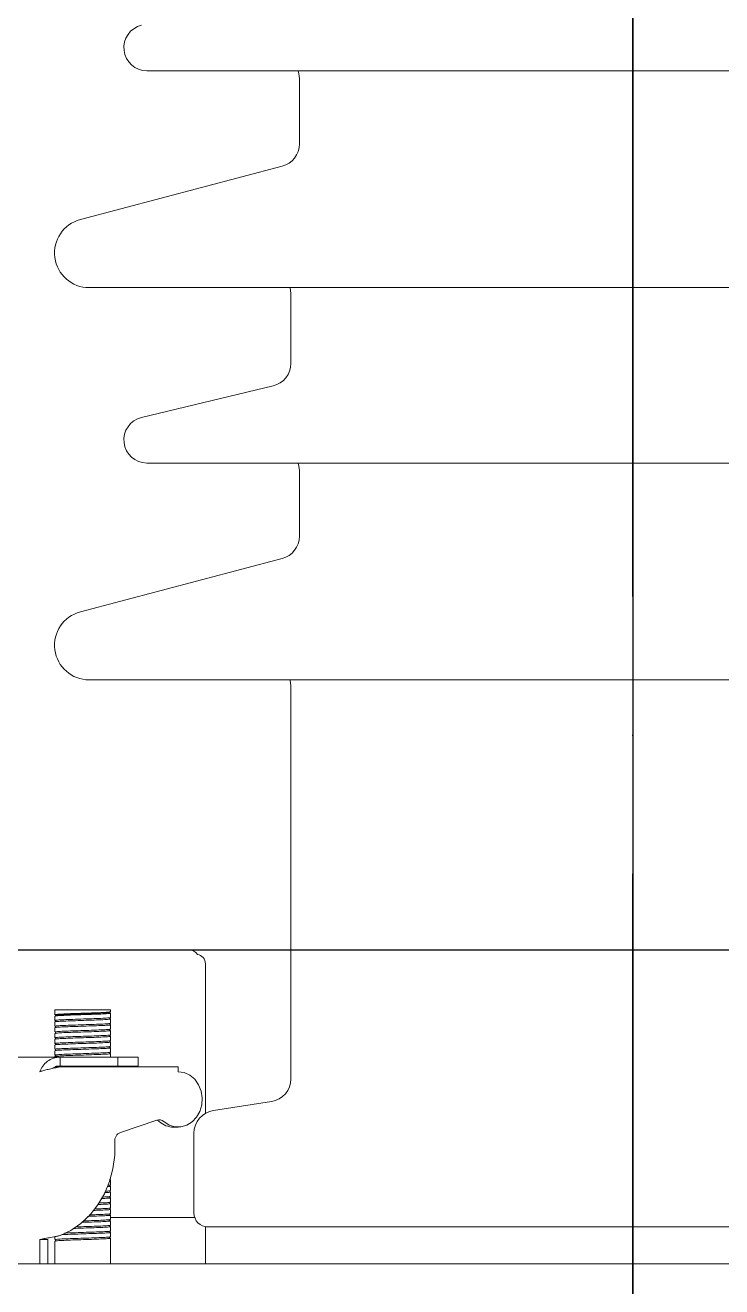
# Model space of a CAD drawing. Header units: millimetres. Extents: x 30710 to 48779, y -19256 to -8564.
# Drawn here: x 36338.7 to 36489.5, y -10659.2 to -10385.8 of the extents above; entities that cross this region are included whole.
import ezdxf

# ---------------------------------------------------------------- set-up
doc = ezdxf.new("R2010")
doc.units = ezdxf.units.MM
doc.header["$LTSCALE"] = 10
doc.linetypes.add('ACAD_ISO04W100', pattern=[30, 24, -3, 0, -3])
doc.layers.get('0').update_dxf_attribs({"color": 1, "linetype": 'ACAD_ISO04W100', "lineweight": 25})
doc.layers.get('Defpoints').update_dxf_attribs({"lineweight": 25})
doc.layers.add('粗实线', color=4, linetype='Continuous', lineweight=18)

msp = doc.modelspace()

# ---------------------------------------------------------------- linework, layer by layer
msp.add_line((36470.22, -12310.159), (36470.22, -9854.703))
at = {"layer": 'Defpoints'}
for p, q in [((36470.22, -8564.163), (36470.22, -19256.163)), ((30710.22, -10586.157), (45830.22, -10586.157))]:
    msp.add_line(p, q, dxfattribs=at)
at = {"layer": '粗实线'}
for p, q in [((36365.052, -10395.658), (36575.387, -10395.658)), ((36398.052, -10397.316), (36398.052, -10411.52)), ((36394.33, -10416.354), (36350.635, -10427.908)), ((36352.552, -10442.658), (36587.887, -10442.658)), ((36396.21, -10444.09), (36396.21, -10459.09)), ((36392.378, -10463.952), (36363.884, -10470.797)), ((36365.052, -10480.658), (36575.387, -10480.658)), ((36398.052, -10482.316), (36398.052, -10496.52)), ((36394.33, -10501.354), (36350.635, -10512.908)), ((36352.552, -10527.658), (36587.887, -10527.658)), ((36396.21, -10529.09), (36396.22, -10614.099)), ((36316.22, -10586.159), (36374.22, -10586.159)), ((36377.72, -10621.58), (36377.72, -10589.159)), ((36345.141, -10599.159), (36345.141, -10600.2)), ((36345.141, -10599.159), (36357.141, -10599.159)), ((36345.141, -10600.509), (36345.141, -10601.45)), ((36357.141, -10599.575), (36357.141, -10599.159)), ((36357.141, -10600.825), (36357.141, -10599.884)), ((36345.141, -10601.759), (36345.141, -10602.7)), ((36345.141, -10603.009), (36345.141, -10603.95)), ((36357.141, -10602.075), (36357.141, -10601.134)), ((36357.141, -10603.325), (36357.141, -10602.384)), ((36357.141, -10604.575), (36357.141, -10603.634)), ((36345.141, -10604.259), (36345.141, -10605.2)), ((36345.141, -10605.509), (36345.141, -10606.45)), ((36357.141, -10605.825), (36357.141, -10604.884)), ((36357.141, -10607.075), (36357.141, -10606.134)), ((36345.141, -10606.759), (36345.141, -10607.7)), ((36345.141, -10608.009), (36345.141, -10608.95)), ((36357.141, -10608.325), (36357.141, -10607.384)), ((36357.141, -10609.371), (36357.141, -10608.634)), ((36331.047, -10609.371), (36346.247, -10609.371)), ((36345.141, -10609.259), (36345.141, -10609.371)), ((36345.425, -10611.471), (36346.247, -10611.471)), ((36346.247, -10609.371), (36346.247, -10611.371)), ((36346.247, -10609.371), (36358.741, -10609.371)), ((36346.247, -10611.371), (36358.741, -10611.371)), ((36346.247, -10611.471), (36371.817, -10611.471)), ((36357.141, -10611.471), (36357.141, -10611.371)), ((36358.741, -10609.371), (36358.741, -10611.371)), ((36363.141, -10609.371), (36358.741, -10609.371)), ((36363.141, -10611.371), (36358.741, -10611.371)), ((36363.141, -10611.371), (36363.141, -10609.371)), ((36371.817, -10611.471), (36371.817, -10612.571)), ((36391.98, -10619.042), (36379.459, -10620.968)), ((36367.192, -10623.063), (36359.335, -10625.696)), ((36370.817, -10624.571), (36371.817, -10624.571)), ((36375.22, -10625.91), (36375.22, -10643.159)), ((36357.141, -10635.825), (36357.141, -10635.736)), ((36357.141, -10637.075), (36357.141, -10636.134)), ((36357.141, -10638.325), (36357.141, -10637.384)), ((36357.141, -10639.575), (36357.141, -10638.634)), ((36357.141, -10640.825), (36357.141, -10639.884)), ((36357.141, -10642.075), (36357.141, -10641.134)), ((36357.141, -10643.325), (36357.141, -10642.384)), ((36357.141, -10644.575), (36357.141, -10643.634)), ((36357.141, -10644.159), (36375.391, -10644.159)), ((36357.141, -10645.825), (36357.141, -10644.884)), ((36357.141, -10647.075), (36357.141, -10646.134)), ((36357.141, -10648.325), (36357.141, -10647.384)), ((36377.72, -10646.159), (36377.72, -10654.159)), ((36562.72, -10646.159), (36377.72, -10646.159)), ((36341.876, -10648.88), (36343.608, -10648.88)), ((36341.876, -10654.159), (36341.876, -10648.88)), ((36343.608, -10654.159), (36343.608, -10648.88)), ((36345.141, -10648.295), (36345.141, -10648.95)), ((36345.141, -10649.259), (36345.141, -10654.159)), ((36357.141, -10654.159), (36357.141, -10648.634)), ((35465.22, -10654.159), (37475.22, -10654.159))]:
    msp.add_line(p, q, dxfattribs=at)
for points in [[(36397.769, -10395.658), (36397.956, -10396.34), (36398.052, -10397.316)], [(36396.001, -10442.658), (36396.114, -10443.115), (36396.21, -10444.09)], [(36397.769, -10480.658), (36397.956, -10481.34), (36398.052, -10482.316)], [(36396.001, -10527.658), (36396.114, -10528.114), (36396.21, -10529.09)], [(36371.817, -10612.571), (36373.113, -10612.761), (36374.327, -10613.318), (36375.383, -10614.207), (36376.213, -10615.373), (36376.765, -10616.741), (36377.004, -10618.224), (36376.915, -10619.73), (36376.503, -10621.162), (36375.795, -10622.43), (36374.836, -10623.454), (36373.685, -10624.17), (36372.416, -10624.531), (36371.11, -10624.515), (36369.848, -10624.123), (36368.71, -10623.381)], [(36358.09, -10627.749), (36358.073, -10630.676), (36357.687, -10633.567), (36356.939, -10636.363), (36355.846, -10639.003), (36354.431, -10641.431), (36352.725, -10643.594), (36350.763, -10645.447), (36348.588, -10646.949), (36346.247, -10648.068)]]:
    msp.add_lwpolyline(points, dxfattribs=at)
for centre, radius, start, end in [((36365.052, -10390.658), 5, 103.50795, 270), ((36393.052, -10411.52), 5, 284.81144, 0), ((36352.552, -10435.158), 7.5, 104.81144, 270), ((36391.21, -10459.09), 5, 283.50795, 0), ((36365.052, -10475.658), 5, 103.50795, 270), ((36393.052, -10496.52), 5, 284.81144, 0), ((36352.552, -10520.158), 7.5, 104.81144, 270), ((36374.22, -10588.159), 2, 29.52174, 90), ((36375.72, -10589.159), 2, 0, 83.09816), ((36391.22, -10614.1), 5, 278.74616, 0.00618), ((36380.22, -10625.91), 5, 98.74616, 180), ((36366.629, -10624.622), 1.646, 48.95222, 70.65885), ((36367.676, -10624.537), 1.552, 48.19788, 108.17513), ((36370.85, -10619.836), 4.735, 228.46701, 269.60091), ((36360.08, -10627.552), 2, 111.86227, 185.67051), ((36378.22, -10643.159), 3, 180, 270)]:
    msp.add_arc(centre, radius, start, end, dxfattribs=at)
for points, knots in [([(36345.151, -10600.212), (36345.183, -10600.231), (36345.247, -10600.268), (36345.31, -10600.305), (36345.342, -10600.323)], [0, 0, 0, 0, 0.1104787, 0.22095284, 0.22095284, 0.22095284, 0.22095284]), ([(36357.015, -10599.587), (36357.012, -10599.601), (36357.002, -10599.64), (36355.996, -10599.705), (36354.227, -10599.784), (36351.942, -10599.862), (36349.551, -10599.94), (36347.383, -10600.018), (36345.85, -10600.096), (36345.102, -10600.157), (36345.215, -10600.191), (36345.243, -10600.2)], [0, 0, 0, 0, 0.7784438, 2.2966701, 3.8148964, 5.3331227, 6.851349, 8.3695753, 9.8878016, 11.4060279, 11.9106519, 11.9106519, 11.9106519, 11.9106519]), ([(36357.039, -10599.884), (36357.04, -10599.901), (36357.041, -10599.945), (36356.003, -10600.014), (36354.225, -10600.092), (36351.942, -10600.17), (36349.551, -10600.248), (36347.383, -10600.327), (36345.85, -10600.405), (36345.102, -10600.465), (36345.215, -10600.5), (36345.243, -10600.509)], [0, 0, 0, 0, 0.9965202, 2.48916, 3.9817997, 5.4744395, 6.9670793, 8.4597191, 9.9523589, 11.4449986, 11.9411182, 11.9411182, 11.9411182, 11.9411182]), ([(36357.015, -10600.837), (36357.012, -10600.851), (36357.002, -10600.89), (36355.996, -10600.955), (36354.227, -10601.034), (36351.942, -10601.112), (36349.551, -10601.19), (36347.383, -10601.268), (36345.85, -10601.346), (36345.102, -10601.407), (36345.215, -10601.441), (36345.243, -10601.45)], [0, 0, 0, 0, 0.7784438, 2.2966701, 3.8148964, 5.3331227, 6.851349, 8.3695753, 9.8878016, 11.4060279, 11.9106519, 11.9106519, 11.9106519, 11.9106519]), ([(36356.851, -10599.685), (36356.852, -10599.703), (36356.853, -10599.746), (36355.848, -10599.816), (36354.127, -10599.894), (36351.917, -10599.972), (36349.602, -10600.05), (36347.502, -10600.128), (36346.018, -10600.206), (36345.294, -10600.267), (36345.404, -10600.302), (36345.431, -10600.31)], [0, 0, 0, 0, 0.9631684, 2.40882, 3.8544716, 5.3001231, 6.7457747, 8.1914262, 9.6370778, 11.0827294, 11.5632759, 11.5632759, 11.5632759, 11.5632759]), ([(36357.131, -10599.873), (36357.099, -10599.854), (36357.035, -10599.817), (36356.971, -10599.78), (36356.939, -10599.762)], [0, 0, 0, 0, 0.1104904, 0.22097607, 0.22097607, 0.22097607, 0.22097607]), ([(36356.94, -10599.698), (36356.972, -10599.68), (36357.035, -10599.643), (36357.099, -10599.606), (36357.131, -10599.587)], [0, 0, 0, 0, 0.11047415, 0.22095284, 0.22095284, 0.22095284, 0.22095284]), ([(36356.94, -10600.948), (36356.972, -10600.93), (36357.035, -10600.893), (36357.099, -10600.856), (36357.131, -10600.837)], [0, 0, 0, 0, 0.11047415, 0.22095284, 0.22095284, 0.22095284, 0.22095284]), ([(36345.151, -10601.462), (36345.183, -10601.481), (36345.247, -10601.518), (36345.31, -10601.555), (36345.342, -10601.573)], [0, 0, 0, 0, 0.1104787, 0.22095284, 0.22095284, 0.22095284, 0.22095284]), ([(36345.151, -10602.712), (36345.183, -10602.731), (36345.247, -10602.768), (36345.31, -10602.805), (36345.342, -10602.823)], [0, 0, 0, 0, 0.1104787, 0.22095284, 0.22095284, 0.22095284, 0.22095284]), ([(36357.039, -10601.134), (36357.04, -10601.151), (36357.041, -10601.195), (36356.003, -10601.264), (36354.225, -10601.342), (36351.942, -10601.42), (36349.551, -10601.498), (36347.383, -10601.577), (36345.85, -10601.655), (36345.102, -10601.715), (36345.215, -10601.75), (36345.243, -10601.759)], [0, 0, 0, 0, 0.9965202, 2.48916, 3.9817997, 5.4744395, 6.9670793, 8.4597191, 9.9523589, 11.4449986, 11.9411182, 11.9411182, 11.9411182, 11.9411182]), ([(36357.015, -10602.087), (36357.012, -10602.101), (36357.002, -10602.14), (36355.996, -10602.205), (36354.227, -10602.284), (36351.942, -10602.362), (36349.551, -10602.44), (36347.383, -10602.518), (36345.85, -10602.596), (36345.102, -10602.657), (36345.215, -10602.691), (36345.243, -10602.7)], [0, 0, 0, 0, 0.7784438, 2.2966701, 3.8148964, 5.3331227, 6.851349, 8.3695753, 9.8878016, 11.4060279, 11.9106519, 11.9106519, 11.9106519, 11.9106519]), ([(36357.039, -10602.384), (36357.04, -10602.401), (36357.041, -10602.445), (36356.003, -10602.514), (36354.225, -10602.592), (36351.942, -10602.67), (36349.551, -10602.748), (36347.383, -10602.827), (36345.85, -10602.905), (36345.102, -10602.965), (36345.215, -10603), (36345.243, -10603.009)], [0, 0, 0, 0, 0.9965202, 2.48916, 3.9817997, 5.4744395, 6.9670793, 8.4597191, 9.9523589, 11.4449986, 11.9411182, 11.9411182, 11.9411182, 11.9411182]), ([(36357.015, -10603.337), (36357.012, -10603.351), (36357.002, -10603.39), (36355.996, -10603.455), (36354.227, -10603.534), (36351.942, -10603.612), (36349.551, -10603.69), (36347.383, -10603.768), (36345.85, -10603.846), (36345.102, -10603.907), (36345.215, -10603.941), (36345.243, -10603.95)], [0, 0, 0, 0, 0.7784438, 2.2966701, 3.8148964, 5.3331227, 6.851349, 8.3695753, 9.8878016, 11.4060279, 11.9106519, 11.9106519, 11.9106519, 11.9106519]), ([(36357.039, -10603.634), (36357.04, -10603.651), (36357.041, -10603.695), (36356.003, -10603.764), (36354.225, -10603.842), (36351.942, -10603.92), (36349.551, -10603.998), (36347.383, -10604.077), (36345.85, -10604.155), (36345.102, -10604.215), (36345.215, -10604.25), (36345.243, -10604.259)], [0, 0, 0, 0, 0.9965202, 2.48916, 3.9817997, 5.4744395, 6.9670793, 8.4597191, 9.9523589, 11.4449986, 11.9411182, 11.9411182, 11.9411182, 11.9411182]), ([(36357.131, -10601.123), (36357.099, -10601.104), (36357.035, -10601.067), (36356.971, -10601.03), (36356.939, -10601.012)], [0, 0, 0, 0, 0.1104904, 0.22097607, 0.22097607, 0.22097607, 0.22097607]), ([(36357.131, -10602.373), (36357.099, -10602.354), (36357.035, -10602.317), (36356.971, -10602.28), (36356.939, -10602.262)], [0, 0, 0, 0, 0.1104904, 0.22097607, 0.22097607, 0.22097607, 0.22097607]), ([(36357.131, -10603.623), (36357.099, -10603.604), (36357.035, -10603.567), (36356.971, -10603.53), (36356.939, -10603.512)], [0, 0, 0, 0, 0.1104904, 0.22097607, 0.22097607, 0.22097607, 0.22097607]), ([(36356.94, -10602.198), (36356.972, -10602.18), (36357.035, -10602.143), (36357.099, -10602.106), (36357.131, -10602.087)], [0, 0, 0, 0, 0.11047415, 0.22095284, 0.22095284, 0.22095284, 0.22095284]), ([(36356.94, -10603.448), (36356.972, -10603.43), (36357.035, -10603.393), (36357.099, -10603.356), (36357.131, -10603.337)], [0, 0, 0, 0, 0.11047415, 0.22095284, 0.22095284, 0.22095284, 0.22095284]), ([(36345.151, -10603.962), (36345.183, -10603.981), (36345.247, -10604.018), (36345.31, -10604.055), (36345.342, -10604.073)], [0, 0, 0, 0, 0.1104787, 0.22095284, 0.22095284, 0.22095284, 0.22095284]), ([(36345.151, -10605.212), (36345.183, -10605.231), (36345.247, -10605.268), (36345.31, -10605.305), (36345.342, -10605.323)], [0, 0, 0, 0, 0.1104787, 0.22095284, 0.22095284, 0.22095284, 0.22095284]), ([(36357.015, -10604.587), (36357.012, -10604.601), (36357.002, -10604.64), (36355.996, -10604.705), (36354.227, -10604.784), (36351.942, -10604.862), (36349.551, -10604.94), (36347.383, -10605.018), (36345.85, -10605.096), (36345.102, -10605.157), (36345.215, -10605.191), (36345.243, -10605.2)], [0, 0, 0, 0, 0.7784438, 2.2966701, 3.8148964, 5.3331227, 6.851349, 8.3695753, 9.8878016, 11.4060279, 11.9106519, 11.9106519, 11.9106519, 11.9106519]), ([(36357.039, -10604.884), (36357.04, -10604.901), (36357.041, -10604.945), (36356.003, -10605.014), (36354.225, -10605.092), (36351.942, -10605.17), (36349.551, -10605.248), (36347.383, -10605.327), (36345.85, -10605.405), (36345.102, -10605.465), (36345.215, -10605.5), (36345.243, -10605.509)], [0, 0, 0, 0, 0.9965202, 2.48916, 3.9817997, 5.4744395, 6.9670793, 8.4597191, 9.9523589, 11.4449986, 11.9411182, 11.9411182, 11.9411182, 11.9411182]), ([(36357.015, -10605.837), (36357.012, -10605.851), (36357.002, -10605.89), (36355.996, -10605.955), (36354.227, -10606.034), (36351.942, -10606.112), (36349.551, -10606.19), (36347.383, -10606.268), (36345.85, -10606.346), (36345.102, -10606.407), (36345.215, -10606.441), (36345.243, -10606.45)], [0, 0, 0, 0, 0.7784438, 2.2966701, 3.8148964, 5.3331227, 6.851349, 8.3695753, 9.8878016, 11.4060279, 11.9106519, 11.9106519, 11.9106519, 11.9106519]), ([(36357.039, -10606.134), (36357.04, -10606.151), (36357.041, -10606.195), (36356.003, -10606.264), (36354.225, -10606.342), (36351.942, -10606.42), (36349.551, -10606.498), (36347.383, -10606.577), (36345.85, -10606.655), (36345.102, -10606.715), (36345.215, -10606.75), (36345.243, -10606.759)], [0, 0, 0, 0, 0.9965202, 2.48916, 3.9817997, 5.4744395, 6.9670793, 8.4597191, 9.9523589, 11.4449986, 11.9411182, 11.9411182, 11.9411182, 11.9411182]), ([(36357.131, -10604.873), (36357.099, -10604.854), (36357.035, -10604.817), (36356.971, -10604.78), (36356.939, -10604.762)], [0, 0, 0, 0, 0.1104904, 0.22097607, 0.22097607, 0.22097607, 0.22097607]), ([(36357.131, -10606.123), (36357.099, -10606.104), (36357.035, -10606.067), (36356.971, -10606.03), (36356.939, -10606.012)], [0, 0, 0, 0, 0.1104904, 0.22097607, 0.22097607, 0.22097607, 0.22097607]), ([(36356.94, -10604.698), (36356.972, -10604.68), (36357.035, -10604.643), (36357.099, -10604.606), (36357.131, -10604.587)], [0, 0, 0, 0, 0.11047415, 0.22095284, 0.22095284, 0.22095284, 0.22095284]), ([(36356.94, -10605.948), (36356.972, -10605.93), (36357.035, -10605.893), (36357.099, -10605.856), (36357.131, -10605.837)], [0, 0, 0, 0, 0.11047415, 0.22095284, 0.22095284, 0.22095284, 0.22095284]), ([(36345.151, -10606.462), (36345.183, -10606.481), (36345.247, -10606.518), (36345.31, -10606.555), (36345.342, -10606.573)], [0, 0, 0, 0, 0.1104787, 0.22095284, 0.22095284, 0.22095284, 0.22095284]), ([(36345.151, -10607.712), (36345.183, -10607.731), (36345.247, -10607.768), (36345.31, -10607.805), (36345.342, -10607.823)], [0, 0, 0, 0, 0.1104787, 0.22095284, 0.22095284, 0.22095284, 0.22095284]), ([(36345.151, -10608.962), (36345.183, -10608.981), (36345.247, -10609.018), (36345.31, -10609.055), (36345.342, -10609.073)], [0, 0, 0, 0, 0.1104787, 0.22095284, 0.22095284, 0.22095284, 0.22095284]), ([(36357.015, -10607.087), (36357.012, -10607.101), (36357.002, -10607.14), (36355.996, -10607.205), (36354.227, -10607.284), (36351.942, -10607.362), (36349.551, -10607.44), (36347.383, -10607.518), (36345.85, -10607.596), (36345.102, -10607.657), (36345.215, -10607.691), (36345.243, -10607.7)], [0, 0, 0, 0, 0.7784438, 2.2966701, 3.8148964, 5.3331227, 6.851349, 8.3695753, 9.8878016, 11.4060279, 11.9106519, 11.9106519, 11.9106519, 11.9106519]), ([(36357.039, -10607.384), (36357.04, -10607.401), (36357.041, -10607.445), (36356.003, -10607.514), (36354.225, -10607.592), (36351.942, -10607.67), (36349.551, -10607.748), (36347.383, -10607.827), (36345.85, -10607.905), (36345.102, -10607.965), (36345.215, -10608), (36345.243, -10608.009)], [0, 0, 0, 0, 0.9965202, 2.48916, 3.9817997, 5.4744395, 6.9670793, 8.4597191, 9.9523589, 11.4449986, 11.9411182, 11.9411182, 11.9411182, 11.9411182]), ([(36357.015, -10608.337), (36357.012, -10608.351), (36357.002, -10608.39), (36355.996, -10608.455), (36354.227, -10608.534), (36351.942, -10608.612), (36349.551, -10608.69), (36347.383, -10608.768), (36345.85, -10608.846), (36345.102, -10608.907), (36345.215, -10608.941), (36345.243, -10608.95)], [0, 0, 0, 0, 0.7784438, 2.2966701, 3.8148964, 5.3331227, 6.851349, 8.3695753, 9.8878016, 11.4060279, 11.9106519, 11.9106519, 11.9106519, 11.9106519]), ([(36357.039, -10608.634), (36357.04, -10608.651), (36357.041, -10608.695), (36356.003, -10608.764), (36354.225, -10608.842), (36351.942, -10608.92), (36349.551, -10608.998), (36347.383, -10609.077), (36345.85, -10609.155), (36345.102, -10609.215), (36345.215, -10609.25), (36345.243, -10609.259)], [0, 0, 0, 0, 0.9965202, 2.48916, 3.9817997, 5.4744395, 6.9670793, 8.4597191, 9.9523589, 11.4449986, 11.9411182, 11.9411182, 11.9411182, 11.9411182]), ([(36357.131, -10607.373), (36357.099, -10607.354), (36357.035, -10607.317), (36356.971, -10607.28), (36356.939, -10607.262)], [0, 0, 0, 0, 0.1104904, 0.22097607, 0.22097607, 0.22097607, 0.22097607]), ([(36357.131, -10608.623), (36357.099, -10608.604), (36357.035, -10608.567), (36356.971, -10608.53), (36356.939, -10608.512)], [0, 0, 0, 0, 0.1104904, 0.22097607, 0.22097607, 0.22097607, 0.22097607]), ([(36356.94, -10607.198), (36356.972, -10607.18), (36357.035, -10607.143), (36357.099, -10607.106), (36357.131, -10607.087)], [0, 0, 0, 0, 0.11047415, 0.22095284, 0.22095284, 0.22095284, 0.22095284]), ([(36356.94, -10608.448), (36356.972, -10608.43), (36357.035, -10608.393), (36357.099, -10608.356), (36357.131, -10608.337)], [0, 0, 0, 0, 0.11047415, 0.22095284, 0.22095284, 0.22095284, 0.22095284]), ([(36341.876, -10612.571), (36342.069, -10612.498), (36342.475, -10612.344), (36343.413, -10612.11), (36344.501, -10611.868), (36345.492, -10611.655), (36346.034, -10611.523), (36346.247, -10611.471)], [0, 0, 0, 0, 0.8983966, 1.8898116, 2.8812547, 3.8726972, 4.5113221, 4.5113221, 4.5113221, 4.5113221]), ([(36344.674, -10611.822), (36344.736, -10611.786), (36344.856, -10611.717), (36344.964, -10611.648), (36345.016, -10611.615)], [0, 0, 0, 0, 0.21006318, 0.39984575, 0.39984575, 0.39984575, 0.39984575]), ([(36346.247, -10611.371), (36345.981, -10611.391), (36345.448, -10611.432), (36344.915, -10611.595), (36344.702, -10611.729), (36344.696, -10611.732)], [0, 0, 0, 0, 0.7932841, 1.5865682, 1.606549, 1.606549, 1.606549, 1.606549]), ([(36346.502, -10611.318), (36346.308, -10611.327), (36345.576, -10611.363), (36345.109, -10611.407), (36345.216, -10611.441), (36345.243, -10611.45)], [0, 0, 0, 0, 0.2925483, 1.1036292, 1.373214, 1.373214, 1.373214, 1.373214]), ([(36353.325, -10611.371), (36352.865, -10611.387), (36351.931, -10611.421), (36350.922, -10611.454), (36350.411, -10611.471)], [0, 0, 0, 0, 1.4401825, 2.9165275, 2.9165275, 2.9165275, 2.9165275]), ([(36357.131, -10636.123), (36357.099, -10636.104), (36357.035, -10636.067), (36356.971, -10636.03), (36356.939, -10636.012)], [0, 0, 0, 0, 0.1104904, 0.22097607, 0.22097607, 0.22097607, 0.22097607]), ([(36356.94, -10635.948), (36356.972, -10635.93), (36357.035, -10635.893), (36357.099, -10635.856), (36357.131, -10635.837)], [0, 0, 0, 0, 0.11047415, 0.22095284, 0.22095284, 0.22095284, 0.22095284]), ([(36357.039, -10638.634), (36357.032, -10638.651), (36357.016, -10638.695), (36356.477, -10638.739), (36355.876, -10638.765), (36355.863, -10638.766)], [0, 0, 0, 0, 0.4726634, 1.1806432, 1.1959844, 1.1959844, 1.1959844, 1.1959844]), ([(36357.015, -10638.337), (36357.017, -10638.351), (36357.023, -10638.386), (36356.425, -10638.422), (36356.052, -10638.444)], [0, 0, 0, 0, 0.36849673, 0.98267185, 0.98267185, 0.98267185, 0.98267185]), ([(36357.039, -10637.384), (36357.063, -10637.401), (36357.104, -10637.43), (36356.65, -10637.46), (36356.466, -10637.471)], [0, 0, 0, 0, 0.36984542, 0.62172805, 0.62172805, 0.62172805, 0.62172805]), ([(36357.015, -10637.087), (36357.033, -10637.101), (36357.064, -10637.123), (36356.708, -10637.146), (36356.56, -10637.156)], [0, 0, 0, 0, 0.28752573, 0.49167766, 0.49167766, 0.49167766, 0.49167766]), ([(36357.131, -10637.373), (36357.099, -10637.354), (36357.035, -10637.317), (36356.971, -10637.28), (36356.939, -10637.262)], [0, 0, 0, 0, 0.1104904, 0.22097607, 0.22097607, 0.22097607, 0.22097607]), ([(36357.131, -10638.623), (36357.099, -10638.604), (36357.035, -10638.567), (36356.971, -10638.53), (36356.939, -10638.512)], [0, 0, 0, 0, 0.1104904, 0.22097607, 0.22097607, 0.22097607, 0.22097607]), ([(36356.94, -10637.198), (36356.972, -10637.18), (36357.035, -10637.143), (36357.099, -10637.106), (36357.131, -10637.087)], [0, 0, 0, 0, 0.11047415, 0.22095284, 0.22095284, 0.22095284, 0.22095284]), ([(36356.94, -10638.448), (36356.972, -10638.43), (36357.035, -10638.393), (36357.099, -10638.356), (36357.131, -10638.337)], [0, 0, 0, 0, 0.11047415, 0.22095284, 0.22095284, 0.22095284, 0.22095284]), ([(36357.039, -10641.134), (36357.038, -10641.151), (36357.036, -10641.195), (36356.081, -10641.261), (36354.906, -10641.31), (36354.357, -10641.333)], [0, 0, 0, 0, 0.7098574, 1.7731188, 2.7056821, 2.7056821, 2.7056821, 2.7056821]), ([(36357.015, -10640.837), (36357.011, -10640.851), (36356.997, -10640.89), (36356.123, -10640.949), (36355.023, -10640.996), (36354.543, -10641.016)], [0, 0, 0, 0, 0.5588113, 1.6486805, 2.4894698, 2.4894698, 2.4894698, 2.4894698]), ([(36357.039, -10639.884), (36357.036, -10639.901), (36357.03, -10639.945), (36356.275, -10640), (36355.386, -10640.037), (36355.11, -10640.049)], [0, 0, 0, 0, 0.6153172, 1.5369713, 1.9511382, 1.9511382, 1.9511382, 1.9511382]), ([(36357.015, -10639.587), (36357.009, -10639.601), (36356.992, -10639.64), (36356.322, -10639.688), (36355.505, -10639.723), (36355.296, -10639.732)], [0, 0, 0, 0, 0.4792975, 1.4140882, 1.7354266, 1.7354266, 1.7354266, 1.7354266]), ([(36357.131, -10639.873), (36357.099, -10639.854), (36357.035, -10639.817), (36356.971, -10639.78), (36356.939, -10639.762)], [0, 0, 0, 0, 0.1104904, 0.22097607, 0.22097607, 0.22097607, 0.22097607]), ([(36357.131, -10641.123), (36357.099, -10641.104), (36357.035, -10641.067), (36356.971, -10641.03), (36356.939, -10641.012)], [0, 0, 0, 0, 0.1104904, 0.22097607, 0.22097607, 0.22097607, 0.22097607]), ([(36356.94, -10639.698), (36356.972, -10639.68), (36357.035, -10639.643), (36357.099, -10639.606), (36357.131, -10639.587)], [0, 0, 0, 0, 0.11047415, 0.22095284, 0.22095284, 0.22095284, 0.22095284]), ([(36356.94, -10640.948), (36356.972, -10640.93), (36357.035, -10640.893), (36357.099, -10640.856), (36357.131, -10640.837)], [0, 0, 0, 0, 0.11047415, 0.22095284, 0.22095284, 0.22095284, 0.22095284]), ([(36357.015, -10644.587), (36357.012, -10644.601), (36357.002, -10644.64), (36355.995, -10644.705), (36354.229, -10644.784), (36352.471, -10644.843), (36351.458, -10644.877), (36351.224, -10644.885)], [0, 0, 0, 0, 0.7815647, 2.3058777, 3.8301907, 5.3545038, 5.8113631, 5.8113631, 5.8113631, 5.8113631]), ([(36357.039, -10643.634), (36357.04, -10643.651), (36357.042, -10643.695), (36356, -10643.764), (36354.311, -10643.839), (36352.874, -10643.888), (36352.205, -10643.91)], [0, 0, 0, 0, 0.9164166, 2.289073, 3.6617294, 4.8607286, 4.8607286, 4.8607286, 4.8607286]), ([(36357.015, -10643.337), (36357.012, -10643.351), (36357.003, -10643.39), (36355.99, -10643.455), (36354.405, -10643.526), (36353.084, -10643.571), (36352.527, -10643.59)], [0, 0, 0, 0, 0.7131889, 2.1041463, 3.4951036, 4.5080521, 4.5080521, 4.5080521, 4.5080521]), ([(36357.039, -10642.384), (36357.04, -10642.401), (36357.044, -10642.445), (36355.986, -10642.514), (36354.691, -10642.574), (36353.723, -10642.607), (36353.509, -10642.614)], [0, 0, 0, 0, 0.8040532, 2.0084059, 3.2127586, 3.5563599, 3.5563599, 3.5563599, 3.5563599]), ([(36357.015, -10642.087), (36357.012, -10642.101), (36357.004, -10642.14), (36355.974, -10642.205), (36354.775, -10642.262), (36353.91, -10642.292), (36353.792, -10642.296)], [0, 0, 0, 0, 0.6225222, 1.8366491, 3.050776, 3.2417155, 3.2417155, 3.2417155, 3.2417155]), ([(36357.131, -10642.373), (36357.099, -10642.354), (36357.035, -10642.317), (36356.971, -10642.28), (36356.939, -10642.262)], [0, 0, 0, 0, 0.1104904, 0.22097607, 0.22097607, 0.22097607, 0.22097607]), ([(36357.131, -10643.623), (36357.099, -10643.604), (36357.035, -10643.567), (36356.971, -10643.53), (36356.939, -10643.512)], [0, 0, 0, 0, 0.1104904, 0.22097607, 0.22097607, 0.22097607, 0.22097607]), ([(36356.94, -10642.198), (36356.972, -10642.18), (36357.035, -10642.143), (36357.099, -10642.106), (36357.131, -10642.087)], [0, 0, 0, 0, 0.11047415, 0.22095284, 0.22095284, 0.22095284, 0.22095284]), ([(36356.94, -10643.448), (36356.972, -10643.43), (36357.035, -10643.393), (36357.099, -10643.356), (36357.131, -10643.337)], [0, 0, 0, 0, 0.11047415, 0.22095284, 0.22095284, 0.22095284, 0.22095284]), ([(36356.94, -10644.698), (36356.972, -10644.68), (36357.035, -10644.643), (36357.099, -10644.606), (36357.131, -10644.587)], [0, 0, 0, 0, 0.11047415, 0.22095284, 0.22095284, 0.22095284, 0.22095284]), ([(36357.039, -10647.384), (36357.04, -10647.401), (36357.041, -10647.445), (36356.002, -10647.514), (36354.227, -10647.592), (36351.938, -10647.67), (36349.568, -10647.748), (36347.637, -10647.815), (36346.878, -10647.857), (36346.601, -10647.871)], [0, 0, 0, 0, 1.1195618, 2.7964998, 4.4734378, 6.1503758, 7.8273138, 9.5042518, 10.4683178, 10.4683178, 10.4683178, 10.4683178]), ([(36357.015, -10647.087), (36357.012, -10647.101), (36357.002, -10647.14), (36355.995, -10647.205), (36354.23, -10647.284), (36351.932, -10647.362), (36349.586, -10647.44), (36347.892, -10647.497), (36347.301, -10647.527), (36347.212, -10647.532)], [0, 0, 0, 0, 0.8851543, 2.6115018, 4.3378493, 6.0641968, 7.7905442, 9.5168917, 9.8265025, 9.8265025, 9.8265025, 9.8265025]), ([(36357.039, -10646.134), (36357.039, -10646.151), (36357.041, -10646.195), (36356.004, -10646.264), (36354.22, -10646.342), (36351.961, -10646.42), (36350.088, -10646.479), (36349.215, -10646.512), (36349.033, -10646.519)], [0, 0, 0, 0, 1.087553, 2.7165464, 4.3455399, 5.9745333, 7.6035267, 8.0345088, 8.0345088, 8.0345088, 8.0345088]), ([(36357.015, -10645.837), (36357.012, -10645.851), (36357.002, -10645.89), (36355.995, -10645.955), (36354.23, -10646.034), (36351.945, -10646.111), (36350.395, -10646.163), (36349.627, -10646.188)], [0, 0, 0, 0, 0.8449491, 2.492883, 4.1408168, 5.7887507, 7.4091655, 7.4091655, 7.4091655, 7.4091655]), ([(36357.039, -10644.884), (36357.04, -10644.901), (36357.041, -10644.945), (36356.002, -10645.014), (36354.227, -10645.092), (36352.366, -10645.156), (36351.244, -10645.193), (36350.903, -10645.204)], [0, 0, 0, 0, 1.0024157, 2.5038861, 4.0053565, 5.5068269, 6.1634101, 6.1634101, 6.1634101, 6.1634101]), ([(36357.131, -10644.873), (36357.099, -10644.854), (36357.035, -10644.817), (36356.971, -10644.78), (36356.939, -10644.762)], [0, 0, 0, 0, 0.1104904, 0.22097607, 0.22097607, 0.22097607, 0.22097607]), ([(36357.131, -10646.123), (36357.099, -10646.104), (36357.035, -10646.067), (36356.971, -10646.03), (36356.939, -10646.012)], [0, 0, 0, 0, 0.1104904, 0.22097607, 0.22097607, 0.22097607, 0.22097607]), ([(36357.131, -10647.373), (36357.099, -10647.354), (36357.035, -10647.317), (36356.971, -10647.28), (36356.939, -10647.262)], [0, 0, 0, 0, 0.1104904, 0.22097607, 0.22097607, 0.22097607, 0.22097607]), ([(36356.94, -10645.948), (36356.972, -10645.93), (36357.035, -10645.893), (36357.099, -10645.856), (36357.131, -10645.837)], [0, 0, 0, 0, 0.11047415, 0.22095284, 0.22095284, 0.22095284, 0.22095284]), ([(36356.94, -10647.198), (36356.972, -10647.18), (36357.035, -10647.143), (36357.099, -10647.106), (36357.131, -10647.087)], [0, 0, 0, 0, 0.11047415, 0.22095284, 0.22095284, 0.22095284, 0.22095284]), ([(36346.247, -10648.068), (36346.023, -10648.118), (36345.585, -10648.214), (36344.875, -10648.347), (36344.192, -10648.468), (36343.381, -10648.607), (36342.517, -10648.755), (36342.08, -10648.84), (36341.876, -10648.88)], [0, 0, 0, 0, 0.6655219, 1.2998719, 1.9030822, 2.4751942, 3.5218951, 4.4463441, 4.4463441, 4.4463441, 4.4463441]), ([(36345.151, -10648.962), (36345.183, -10648.981), (36345.247, -10649.018), (36345.31, -10649.055), (36345.342, -10649.073)], [0, 0, 0, 0, 0.1104787, 0.22095284, 0.22095284, 0.22095284, 0.22095284]), ([(36357.015, -10648.337), (36357.012, -10648.351), (36357.002, -10648.39), (36355.996, -10648.455), (36354.227, -10648.534), (36351.942, -10648.612), (36349.551, -10648.69), (36347.383, -10648.768), (36345.85, -10648.846), (36345.102, -10648.907), (36345.215, -10648.941), (36345.243, -10648.95)], [0, 0, 0, 0, 0.7784438, 2.2966701, 3.8148964, 5.3331227, 6.851349, 8.3695753, 9.8878016, 11.4060279, 11.9106519, 11.9106519, 11.9106519, 11.9106519]), ([(36357.039, -10648.634), (36357.04, -10648.651), (36357.041, -10648.695), (36356.003, -10648.764), (36354.225, -10648.842), (36351.942, -10648.92), (36349.551, -10648.998), (36347.383, -10649.077), (36345.85, -10649.155), (36345.102, -10649.215), (36345.215, -10649.25), (36345.243, -10649.259)], [0, 0, 0, 0, 0.9965202, 2.48916, 3.9817997, 5.4744395, 6.9670793, 8.4597191, 9.9523589, 11.4449986, 11.9411182, 11.9411182, 11.9411182, 11.9411182]), ([(36357.131, -10648.623), (36357.099, -10648.604), (36357.035, -10648.567), (36356.971, -10648.53), (36356.939, -10648.512)], [0, 0, 0, 0, 0.1104904, 0.22097607, 0.22097607, 0.22097607, 0.22097607]), ([(36356.94, -10648.448), (36356.972, -10648.43), (36357.035, -10648.393), (36357.099, -10648.356), (36357.131, -10648.337)], [0, 0, 0, 0, 0.11047415, 0.22095284, 0.22095284, 0.22095284, 0.22095284])]:
    msp.add_open_spline(points, degree=3, knots=knots, dxfattribs=at)
msp.add_open_spline([(36346.247, -10609.371), (36345.751, -10609.419), (36344.758, -10609.515), (36343.442, -10610.255), (36342.401, -10611.313), (36342.051, -10612.152), (36341.876, -10612.571)], degree=3, dxfattribs=at)

doc.saveas('drawing.dxf')
